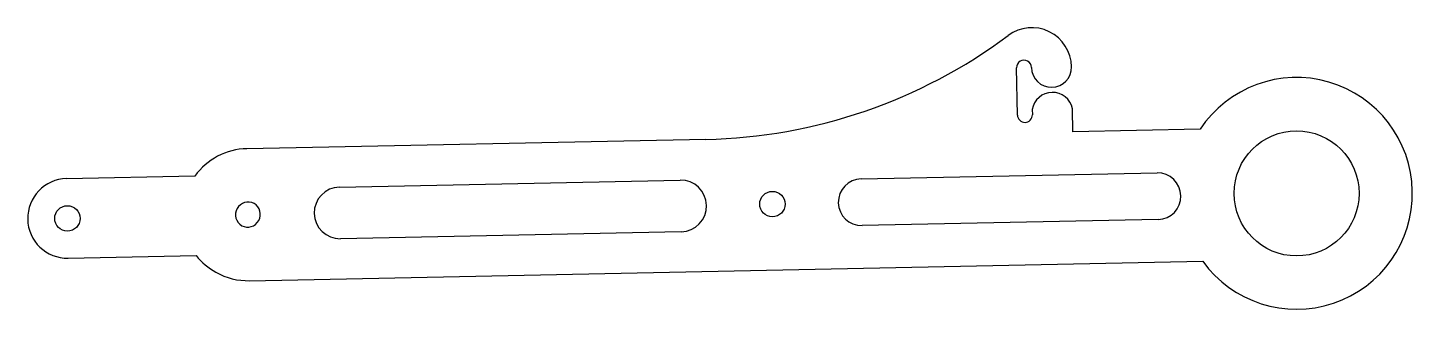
# Model space of a CAD drawing. Header units: millimetres. Extents: x -132 to 132, y -24 to 30.
import ezdxf

# ---------------------------------------------------------------- set-up
doc = ezdxf.new("R2010")
doc.units = ezdxf.units.MM
doc.layers.add('CUTOUTS', color=1, linetype='CONTINUOUS')
doc.layers.add('PERIMETER', color=5, linetype='CONTINUOUS')

msp = doc.modelspace()

# ---------------------------------------------------------------- linework, layer by layer
at = {"layer": 'CUTOUTS'}
for p, q in [((-72.5, -0.52), (-7.52, 0.8)), ((26.99, 1.01), (83.46, 2.16)), ((83.64, -6.7), (27.18, -7.85)), ((-7.32, -9.05), (-72.3, -10.37))]:
    msp.add_line(p, q, dxfattribs=at)
for centre, radius in [((110.06, -1.73), 11.92), ((10.08, -3.77), 2.42), ((-124.39, -6.5), 2.42)]:
    msp.add_circle(centre, radius, dxfattribs=at)
for centre, radius, start, end in [((-7.42, -4.12), 4.93, -88.8336, 91.1664), ((27.09, -3.42), 4.44, 91.1664, 271.1664), ((83.55, -2.27), 4.44, -88.8336, 91.1664), ((-72.4, -5.45), 4.92, 91.1664, 271.1664), ((-89.9, -5.8), 2.42, 62.6462, 239.3294), ((-90.02, -5.73), 2.43, -117.3538, 59.3294)]:
    msp.add_arc(centre, radius, start, end, dxfattribs=at)
at = {"layer": 'PERIMETER'}
for p, q in [((56.82, 13.19), (56.64, 22.19)), ((59.65, 14.24), (59.67, 13.25)), ((67.39, 9.98), (67.3, 14.39)), ((-2.62, 8.55), (-90.16, 6.77)), ((91.66, 10.47), (67.39, 9.98)), ((-100.09, 1.57), (-124.55, 1.07)), ((-124.24, -14.08), (-99.85, -13.58)), ((-89.64, -18.37), (92.17, -14.67))]:
    msp.add_line(p, q, dxfattribs=at)
for centre, radius, start, end in [((59.56, 22.25), 7.58, 1.1664, 126.6824), ((-4.66, 108.46), 99.92, 271.1664, 306.6824), ((58.06, 22.22), 1.43, 1.1664, 181.1664), ((63.31, 22.32), 3.83, -178.8336, 1.1664), ((110.06, -1.73), 22.08, -144.1079, 146.4406), ((63.49, 13.63), 3.88, 11.2343, 171.0985), ((58.24, 13.22), 1.43, -178.8336, 1.1664), ((-89.9, -5.8), 12.58, 91.1664, 144.1254), ((-124.39, -6.5), 7.58, 91.1664, 271.1664), ((-90.02, -5.73), 12.57, 218.6112, 241.3076), ((-89.9, -5.8), 12.57, 240.668, 271.1664)]:
    msp.add_arc(centre, radius, start, end, dxfattribs=at)

doc.saveas('drawing.dxf')
